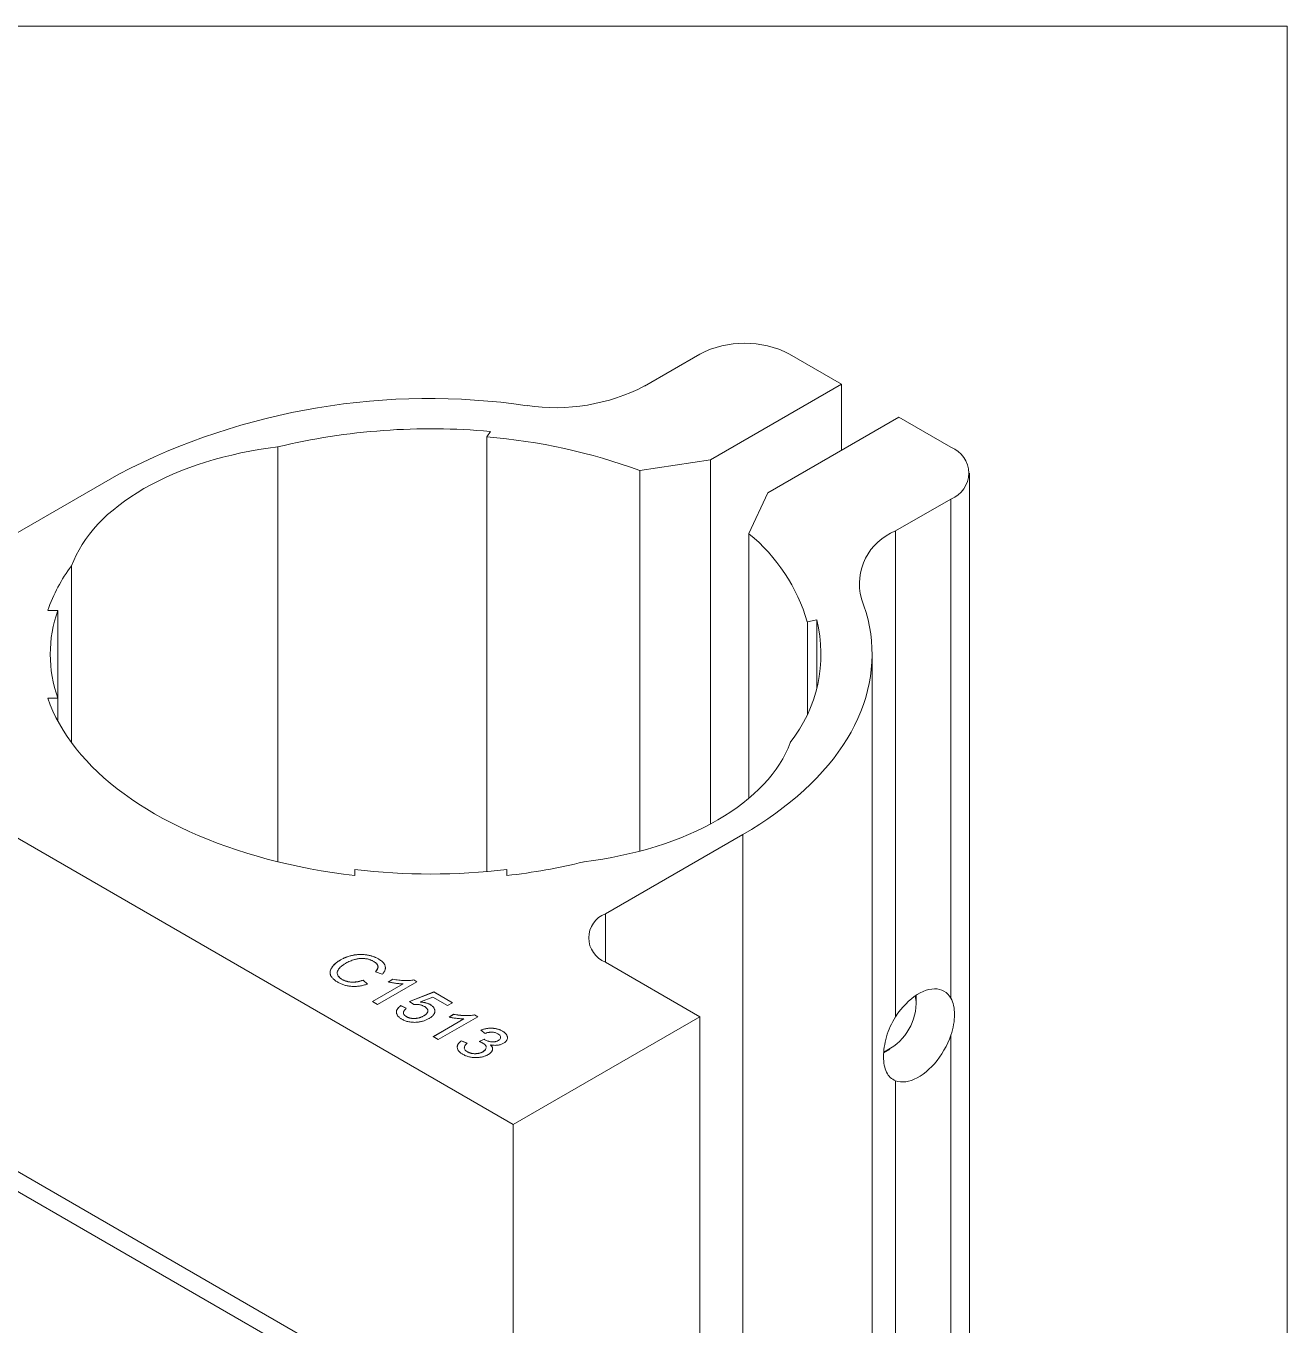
# Model space of a CAD drawing. Header units: inches. Extents: x 0.1 to 10.9, y 0.1 to 8.4.
# Drawn here: x 9.946 to 10.94, y 7.415 to 8.44 of the extents above; entities that cross this region are included whole.
import ezdxf

# ---------------------------------------------------------------- set-up
doc = ezdxf.new("R2010")
doc.units = ezdxf.units.IN
doc.header["$MEASUREMENT"] = 0

msp = doc.modelspace()

# ---------------------------------------------------------------- linework, layer by layer
at = {"color": 7, "linetype": 'Continuous', "lineweight": 18}
for p, q in [((0.06, 8.44), (10.94, 8.44)), ((10.94, 8.44), (10.94, 0.06)), ((10.477, 8.1813), (10.4333, 8.1561)), ((10.5887, 8.1576), (10.5477, 8.1813)), ((10.5887, 8.1576), (10.4854, 8.098)), ((10.5887, 8.1054), (10.5887, 8.1576)), ((10.5307, 8.0719), (10.6339, 8.1315)), ((10.675, 8.1078), (10.6339, 8.1315)), ((10.3091, 8.116), (10.3118, 8.1203)), ((10.3091, 8.116), (10.3091, 7.7731)), ((10.1441, 7.781), (10.1441, 8.1081)), ((10.4854, 8.098), (10.4297, 8.0894)), ((10.4297, 7.7893), (10.4297, 8.0894)), ((10.4854, 7.8108), (10.4854, 8.098)), ((10.0188, 8.0866), (9.9104, 8.0241)), ((10.6896, 7.2709), (10.6896, 8.0874)), ((10.5157, 8.0397), (10.5307, 8.0719)), ((10.6313, 8.0418), (10.675, 8.067)), ((10.675, 7.6734), (10.675, 8.067)), ((10.5157, 8.0397), (10.5157, 7.831)), ((10.6313, 7.6588), (10.6313, 8.0418)), ((9.9815, 7.8748), (9.9815, 8.0143)), ((10.3299, 7.5739), (9.6228, 7.9821)), ((9.9627, 7.9792), (9.9707, 7.9792)), ((9.9707, 7.9099), (9.9707, 7.9792)), ((10.5692, 7.9717), (10.5618, 7.9701)), ((10.5618, 7.8973), (10.5618, 7.9701)), ((10.5692, 7.9175), (10.5692, 7.9717)), ((10.6128, 7.128), (10.6128, 7.9446)), ((9.9707, 7.9099), (9.9627, 7.9099)), ((9.9707, 7.9099), (9.9707, 7.8918)), ((10.4026, 7.74), (10.5109, 7.8025)), ((10.5109, 6.986), (10.5109, 7.8025)), ((10.2048, 7.7702), (10.2048, 7.7748)), ((10.3248, 7.7748), (10.3248, 7.7702)), ((10.4026, 7.7018), (10.4026, 7.74)), ((10.1935, 7.7035), (10.1935, 7.7035)), ((10.2236, 7.7043), (10.2236, 7.7043)), ((10.477, 7.6588), (10.4026, 7.7018)), ((10.288, 7.3195), (9.6427, 7.692)), ((10.3016, 7.3273), (9.6654, 7.6946)), ((10.2265, 7.6922), (10.2212, 7.6942)), ((10.1949, 7.6881), (10.1949, 7.6882)), ((10.2115, 7.6876), (10.2148, 7.6845)), ((10.2115, 7.6876), (10.2148, 7.6845)), ((10.2115, 7.6876), (10.2115, 7.6876)), ((10.2188, 7.6707), (10.2431, 7.6847)), ((10.2188, 7.6707), (10.2431, 7.6846)), ((10.2539, 7.6863), (10.2228, 7.6684)), ((10.2313, 7.6862), (10.235, 7.6883)), ((10.2313, 7.6861), (10.235, 7.6883)), ((10.235, 7.6883), (10.235, 7.6883)), ((10.2431, 7.6846), (10.2431, 7.6847)), ((10.2479, 7.6709), (10.2671, 7.6783)), ((10.248, 7.6709), (10.2671, 7.6782)), ((10.2514, 7.6878), (10.2539, 7.6863)), ((10.2514, 7.6878), (10.2539, 7.6863)), ((10.2514, 7.6878), (10.2514, 7.6878)), ((10.2671, 7.6783), (10.2818, 7.6698)), ((10.2671, 7.6782), (10.2671, 7.6783)), ((10.2671, 7.6782), (10.2818, 7.6697)), ((10.2228, 7.6684), (10.2188, 7.6707)), ((10.2515, 7.6684), (10.2479, 7.6709)), ((10.2664, 7.6741), (10.2567, 7.6704)), ((10.2567, 7.6703), (10.2567, 7.6704)), ((10.2643, 7.6683), (10.2643, 7.6684)), ((10.2779, 7.6675), (10.2664, 7.6741)), ((10.2818, 7.6698), (10.2779, 7.6675)), ((10.6476, 7.6691), (10.6476, 7.6757)), ((10.2412, 7.6675), (10.2455, 7.6654)), ((10.2412, 7.6674), (10.2412, 7.6675)), ((10.2412, 7.6674), (10.2455, 7.6654)), ((10.2457, 7.6588), (10.2457, 7.6589)), ((10.2592, 7.6594), (10.2592, 7.6594)), ((10.3018, 7.6587), (10.2707, 7.6407)), ((10.2792, 7.6585), (10.2828, 7.6607)), ((10.2792, 7.6585), (10.2828, 7.6606)), ((10.2828, 7.6606), (10.2828, 7.6607)), ((10.2992, 7.6602), (10.3018, 7.6587)), ((10.2992, 7.6602), (10.3018, 7.6587)), ((10.2992, 7.6602), (10.2992, 7.6602)), ((10.477, 7.6588), (10.3299, 7.5739)), ((10.477, 6.8423), (10.477, 7.6588)), ((10.2667, 7.6431), (10.2909, 7.657)), ((10.2667, 7.643), (10.2909, 7.657)), ((10.2909, 7.657), (10.2909, 7.657)), ((10.3078, 7.6456), (10.3042, 7.6481)), ((10.3213, 7.6474), (10.3213, 7.6475)), ((10.2707, 7.6407), (10.2667, 7.6431)), ((10.289, 7.6398), (10.2934, 7.6378)), ((10.289, 7.6398), (10.2934, 7.6377)), ((10.289, 7.6398), (10.289, 7.6398)), ((10.3029, 7.6392), (10.3069, 7.641)), ((10.3029, 7.6391), (10.3069, 7.641)), ((10.3069, 7.641), (10.3069, 7.641)), ((10.3075, 7.6406), (10.3075, 7.6406)), ((10.3181, 7.64), (10.3181, 7.64)), ((10.675, 7.2505), (10.675, 7.6441)), ((10.2937, 7.6311), (10.2937, 7.6312)), ((10.306, 7.6312), (10.306, 7.6312)), ((10.3118, 7.6366), (10.3118, 7.6367)), ((10.6219, 7.6304), (10.6269, 7.6332)), ((10.6313, 7.2253), (10.6313, 7.6083)), ((10.3299, 6.7574), (10.3299, 7.5739))]:
    msp.add_line(p, q, dxfattribs=at)
at = {"color": 7, "linetype": 'Continuous', "lineweight": 18, "flags": 128}
for points in [[(10.1441, 8.1081), (10.1367, 8.1071), (10.1293, 8.106), (10.122, 8.1047), (10.1149, 8.1033), (10.1078, 8.1017), (10.1008, 8.1), (10.0939, 8.0981), (10.0872, 8.0961), (10.0805, 8.0939), (10.0741, 8.0916), (10.0677, 8.0892), (10.0615, 8.0867), (10.0555, 8.084), (10.0497, 8.0812), (10.044, 8.0782), (10.0386, 8.0752), (10.0333, 8.072), (10.0282, 8.0688), (10.0233, 8.0654), (10.0187, 8.0619), (10.0143, 8.0583), (10.01, 8.0547), (10.0061, 8.051), (10.0023, 8.0471), (9.9988, 8.0432), (9.9956, 8.0393), (9.9926, 8.0352), (9.9899, 8.0311), (9.9874, 8.027), (9.9851, 8.0228), (9.9832, 8.0186), (9.9815, 8.0143)], [(10.5109, 7.8025), (10.5177, 7.8065), (10.5243, 7.8107), (10.5306, 7.8149), (10.5368, 7.8192), (10.5428, 7.8237), (10.5485, 7.8282), (10.554, 7.8328), (10.5593, 7.8375), (10.5644, 7.8423), (10.5692, 7.8472), (10.5738, 7.8521), (10.5782, 7.8571), (10.5823, 7.8622), (10.5861, 7.8674), (10.5897, 7.8726), (10.5931, 7.8778), (10.5962, 7.8832), (10.599, 7.8885), (10.6016, 7.8939), (10.6039, 7.8994), (10.606, 7.9049), (10.6078, 7.9104), (10.6093, 7.9159), (10.6105, 7.9215), (10.6115, 7.9271), (10.6122, 7.9327), (10.6127, 7.9383), (10.6128, 7.9439), (10.6127, 7.9495), (10.6124, 7.9551), (10.6117, 7.9607), (10.6108, 7.9663), (10.6096, 7.9718), (10.6082, 7.9774), (10.6064, 7.9829), (10.6044, 7.9884)], [(9.9627, 7.9099), (9.9646, 7.9048), (9.9668, 7.8997), (9.9692, 7.8947), (9.9719, 7.8897), (9.9748, 7.8847), (9.978, 7.8798), (9.9814, 7.8749), (9.9851, 7.8701), (9.989, 7.8654), (9.9932, 7.8608), (9.9976, 7.8562), (10.0022, 7.8517), (10.0071, 7.8472), (10.0121, 7.8429), (10.0174, 7.8386), (10.0229, 7.8345), (10.0287, 7.8304), (10.0346, 7.8265), (10.0407, 7.8226), (10.047, 7.8188), (10.0536, 7.8152), (10.0603, 7.8116), (10.0671, 7.8082), (10.0742, 7.8049), (10.0814, 7.8017), (10.0887, 7.7987), (10.0963, 7.7957), (10.1039, 7.7929), (10.1117, 7.7903), (10.1197, 7.7877), (10.1278, 7.7853), (10.1359, 7.7831), (10.1442, 7.7809), (10.1526, 7.779), (10.1611, 7.7771), (10.1697, 7.7754), (10.1784, 7.7739), (10.1871, 7.7725), (10.196, 7.7713), (10.2048, 7.7702)], [(10.3856, 7.781), (10.393, 7.782), (10.4004, 7.7831), (10.4076, 7.7844), (10.4148, 7.7858), (10.4219, 7.7874), (10.4289, 7.7891), (10.4358, 7.791), (10.4425, 7.793), (10.4491, 7.7952), (10.4556, 7.7975), (10.462, 7.7999), (10.4681, 7.8025), (10.4741, 7.8051), (10.48, 7.808), (10.4856, 7.8109), (10.4911, 7.8139), (10.4964, 7.8171), (10.5015, 7.8204), (10.5063, 7.8237), (10.511, 7.8272), (10.5154, 7.8308), (10.5196, 7.8344), (10.5236, 7.8382), (10.5273, 7.842), (10.5308, 7.8459), (10.5341, 7.8498), (10.5371, 7.8539), (10.5398, 7.858), (10.5423, 7.8621), (10.5445, 7.8663), (10.5465, 7.8706), (10.5482, 7.8748)], [(10.6313, 7.6588), (10.6332, 7.6615), (10.6351, 7.6641), (10.6372, 7.6665), (10.6393, 7.6688), (10.6415, 7.671), (10.6438, 7.6729), (10.6461, 7.6747), (10.6484, 7.6762), (10.6507, 7.6776), (10.6531, 7.6787), (10.6554, 7.6796), (10.6576, 7.6802), (10.6598, 7.6806), (10.662, 7.6807), (10.664, 7.6807), (10.666, 7.6803), (10.6678, 7.6797), (10.6695, 7.6789), (10.6711, 7.6779), (10.6726, 7.6766), (10.6738, 7.6751), (10.675, 7.6734)], [(10.675, 7.6441), (10.6738, 7.6411), (10.6726, 7.6381), (10.6711, 7.6352), (10.6695, 7.6323), (10.6678, 7.6295), (10.666, 7.6268), (10.664, 7.6242), (10.662, 7.6217), (10.6598, 7.6194), (10.6576, 7.6173), (10.6554, 7.6153), (10.6531, 7.6135), (10.6507, 7.612), (10.6484, 7.6106), (10.6461, 7.6095), (10.6438, 7.6086), (10.6415, 7.6079), (10.6393, 7.6075), (10.6372, 7.6074), (10.6351, 7.6074), (10.6332, 7.6078), (10.6313, 7.6083)]]:
    msp.add_lwpolyline(points, dxfattribs=at)
at = {"color": 7, "linetype": 'Continuous', "lineweight": 18}
for centre, radius, start, end in [((10.5123, 8.1132), 0.0767, 62.559, 117.441), ((10.363, 8.292), 0.153, 261.6668, 297.3703), ((10.2632, 7.6159), 0.5304, 81.5913, 117.4459), ((10.2648, 7.6052), 0.5172, 84.792, 103.5032), ((10.2732, 7.6662), 0.4512, 69.7075, 85.4429), ((10.6671, 8.0874), 0.0219, 290.9922, 69.0078), ((10.4255, 7.93), 0.142, 16.3752, 50.562), ((10.648, 8), 0.0451, 111.7472, 194.8355), ((10.0863, 7.9357), 0.131, 143.1246, 160.5925), ((10.0671, 7.9446), 0.1024, 160.2367, 199.7633), ((10.4607, 7.9446), 0.1118, 321.4296, 14.0187), ((10.27, 8.2538), 0.4868, 276.4718, 283.7424), ((10.2648, 8.2871), 0.5158, 263.3205, 276.6795), ((10.4098, 7.7209), 0.0204, 110.7834, 249.2166), ((10.6049, 7.6702), 0.0427, 293.5733, 358.5093), ((10.6255, 7.6693), 0.022, 359.3925, 15.4193)]:
    msp.add_arc(centre, radius, start, end, dxfattribs=at)
for points, knots in [([(10.1854, 7.6936), (10.1854, 7.6937), (10.1852, 7.6944), (10.1858, 7.696), (10.187, 7.6981), (10.1888, 7.7), (10.1909, 7.7019), (10.1926, 7.7029), (10.1935, 7.7035)], [0, 0, 0, 0, 0.008951, 0.209891, 0.407341, 0.604881, 0.802438, 1, 1, 1, 1]), ([(10.1918, 7.6858), (10.1914, 7.6861), (10.1906, 7.6865), (10.1895, 7.6873), (10.1886, 7.688), (10.1878, 7.6887), (10.1871, 7.6895), (10.1865, 7.6902), (10.186, 7.6909), (10.1857, 7.6917), (10.1855, 7.6924), (10.1854, 7.6932), (10.1854, 7.6939), (10.1855, 7.6947), (10.1857, 7.6955), (10.1859, 7.6962), (10.1864, 7.697), (10.1869, 7.6978), (10.1875, 7.6986), (10.1881, 7.6994), (10.1888, 7.7001), (10.1896, 7.7008), (10.1905, 7.7015), (10.1914, 7.7022), (10.1924, 7.7029), (10.1932, 7.7033), (10.1935, 7.7035)], [0, 0, 0, 0, 0.049196, 0.096248, 0.141349, 0.184656, 0.226059, 0.266173, 0.30529, 0.343245, 0.380877, 0.418496, 0.456319, 0.494237, 0.533024, 0.572473, 0.613079, 0.654934, 0.697397, 0.739884, 0.782195, 0.825062, 0.867987, 0.911411, 0.955372, 1, 1, 1, 1]), ([(10.1979, 7.701), (10.1973, 7.7006), (10.196, 7.6998), (10.1942, 7.6985), (10.1927, 7.6971), (10.1916, 7.6956), (10.191, 7.6944), (10.1911, 7.6936), (10.1911, 7.6935)], [0, 0, 0, 0, 0.187995, 0.375998, 0.563974, 0.75184, 0.93946, 1, 1, 1, 1]), ([(10.1935, 7.7035), (10.1939, 7.7037), (10.1947, 7.7042), (10.1959, 7.7048), (10.1972, 7.7054), (10.1985, 7.7059), (10.1998, 7.7063), (10.2011, 7.7067), (10.2024, 7.707), (10.2037, 7.7073), (10.2051, 7.7076), (10.2064, 7.7077), (10.2078, 7.7078), (10.2091, 7.7079), (10.2104, 7.7079), (10.2117, 7.7078), (10.2131, 7.7077), (10.2144, 7.7075), (10.2156, 7.7073), (10.2169, 7.707), (10.2181, 7.7067), (10.2193, 7.7063), (10.2204, 7.7059), (10.2215, 7.7054), (10.2226, 7.7049), (10.2232, 7.7045), (10.2236, 7.7043)], [0, 0, 0, 0, 0.049401, 0.097605, 0.144255, 0.189472, 0.233915, 0.277237, 0.319859, 0.361957, 0.403486, 0.443934, 0.483649, 0.522893, 0.561858, 0.600795, 0.640104, 0.679643, 0.7194, 0.758854, 0.798315, 0.837802, 0.877469, 0.917683, 0.958393, 1, 1, 1, 1]), ([(10.1935, 7.7035), (10.1939, 7.7037), (10.1947, 7.7041), (10.1959, 7.7048), (10.1972, 7.7053), (10.1985, 7.7058), (10.1998, 7.7063), (10.2011, 7.7067), (10.2024, 7.707), (10.2037, 7.7073), (10.2051, 7.7075), (10.2064, 7.7077), (10.2078, 7.7078), (10.2091, 7.7079), (10.2104, 7.7078), (10.2117, 7.7078), (10.2131, 7.7077), (10.2144, 7.7075), (10.2156, 7.7072), (10.2169, 7.707), (10.2181, 7.7066), (10.2193, 7.7062), (10.2204, 7.7058), (10.2215, 7.7054), (10.2226, 7.7048), (10.2232, 7.7045), (10.2236, 7.7043)], [0, 0, 0, 0, 0.049401, 0.097605, 0.144255, 0.189472, 0.233915, 0.277237, 0.319859, 0.361957, 0.403486, 0.443934, 0.483649, 0.522893, 0.561858, 0.600795, 0.640104, 0.679643, 0.7194, 0.758854, 0.798315, 0.837802, 0.877469, 0.917683, 0.958393, 1, 1, 1, 1]), ([(10.2198, 7.7024), (10.2195, 7.7025), (10.219, 7.7028), (10.2181, 7.7032), (10.2172, 7.7036), (10.2163, 7.7039), (10.2153, 7.7042), (10.2144, 7.7044), (10.2134, 7.7045), (10.2124, 7.7047), (10.2115, 7.7047), (10.2105, 7.7047), (10.2095, 7.7047), (10.2085, 7.7046), (10.2076, 7.7045), (10.2066, 7.7043), (10.2057, 7.7041), (10.2044, 7.7038), (10.2029, 7.7033), (10.2011, 7.7026), (10.1995, 7.7018), (10.1984, 7.7013), (10.1979, 7.701)], [0, 0, 0, 0, 0.046763, 0.091969, 0.135804, 0.178232, 0.219441, 0.260177, 0.30028, 0.340548, 0.380311, 0.419642, 0.459017, 0.498182, 0.53767, 0.577913, 0.618649, 0.660762, 0.745299, 0.829745, 0.914602, 1, 1, 1, 1]), ([(10.2212, 7.6942), (10.2214, 7.6944), (10.2217, 7.6948), (10.2222, 7.6954), (10.2226, 7.696), (10.2228, 7.6965), (10.223, 7.6971), (10.2232, 7.6976), (10.2232, 7.6982), (10.2231, 7.6987), (10.223, 7.6992), (10.2228, 7.6997), (10.2225, 7.7001), (10.2221, 7.7006), (10.2216, 7.7011), (10.2211, 7.7015), (10.2205, 7.7019), (10.22, 7.7022), (10.2198, 7.7024)], [0, 0, 0, 0, 0.077231, 0.151165, 0.220785, 0.28715, 0.350632, 0.411307, 0.469964, 0.526707, 0.582498, 0.638509, 0.694918, 0.75242, 0.811251, 0.871856, 0.934644, 1, 1, 1, 1]), ([(10.2236, 7.7043), (10.2239, 7.7041), (10.2247, 7.7037), (10.2256, 7.703), (10.2265, 7.7023), (10.2272, 7.7016), (10.2278, 7.7008), (10.2283, 7.7001), (10.2286, 7.6993), (10.2289, 7.6985), (10.229, 7.6977), (10.229, 7.6969), (10.2289, 7.6961), (10.2287, 7.6953), (10.2283, 7.6946), (10.2278, 7.6938), (10.2273, 7.693), (10.2268, 7.6924), (10.2265, 7.6922)], [0, 0, 0, 0, 0.068649, 0.134937, 0.198842, 0.261409, 0.322517, 0.382377, 0.442471, 0.502228, 0.562101, 0.621732, 0.681851, 0.742049, 0.803908, 0.867162, 0.932361, 1, 1, 1, 1]), ([(10.2236, 7.7043), (10.2243, 7.7038), (10.2258, 7.7029), (10.2275, 7.7013), (10.2286, 7.6996), (10.2291, 7.6982), (10.229, 7.6974), (10.2289, 7.6973)], [0, 0, 0, 0, 0.236242, 0.472409, 0.708493, 0.944574, 1, 1, 1, 1]), ([(10.1911, 7.6933), (10.1911, 7.693), (10.1911, 7.6921), (10.1918, 7.6908), (10.1931, 7.6894), (10.1943, 7.6886), (10.1949, 7.6882)], [0, 0, 0, 0, 0.160803, 0.440554, 0.720265, 1, 1, 1, 1]), ([(10.1911, 7.6933), (10.1911, 7.693), (10.1911, 7.6921), (10.1918, 7.6908), (10.1931, 7.6893), (10.1943, 7.6885), (10.1949, 7.6881)], [0, 0, 0, 0, 0.160803, 0.440554, 0.720265, 1, 1, 1, 1]), ([(10.2212, 7.6941), (10.2216, 7.6946), (10.2224, 7.6956), (10.2232, 7.6969), (10.2231, 7.6977), (10.2231, 7.698)], [0, 0, 0, 0, 0.415574, 0.830705, 1, 1, 1, 1]), ([(10.2148, 7.6845), (10.2143, 7.6843), (10.2133, 7.684), (10.2117, 7.6836), (10.2101, 7.6832), (10.2086, 7.6829), (10.2071, 7.6828), (10.2055, 7.6826), (10.204, 7.6826), (10.2025, 7.6827), (10.201, 7.6828), (10.1996, 7.683), (10.1982, 7.6833), (10.1968, 7.6837), (10.1955, 7.6841), (10.1942, 7.6846), (10.1929, 7.6852), (10.1922, 7.6856), (10.1918, 7.6858)], [0, 0, 0, 0, 0.0715784, 0.1400162, 0.2061974, 0.2701561, 0.332001, 0.392755, 0.452579, 0.5122528, 0.5715323, 0.6301518, 0.6887692, 0.7481639, 0.8087034, 0.8702563, 0.9339, 1, 1, 1, 1]), ([(10.1949, 7.6882), (10.1952, 7.688), (10.1958, 7.6877), (10.1966, 7.6873), (10.1975, 7.687), (10.1985, 7.6867), (10.1994, 7.6864), (10.2004, 7.6862), (10.2015, 7.6861), (10.2025, 7.686), (10.2036, 7.686), (10.2047, 7.6861), (10.2058, 7.6862), (10.2069, 7.6863), (10.208, 7.6866), (10.2092, 7.6869), (10.2103, 7.6872), (10.2111, 7.6875), (10.2115, 7.6876)], [0, 0, 0, 0, 0.063336, 0.125111, 0.184688, 0.24321, 0.300888, 0.35837, 0.415761, 0.474387, 0.533966, 0.594008, 0.655072, 0.71861, 0.784375, 0.852991, 0.9249, 1, 1, 1, 1]), ([(10.1949, 7.6881), (10.1952, 7.688), (10.1958, 7.6877), (10.1966, 7.6873), (10.1975, 7.6869), (10.1985, 7.6866), (10.1994, 7.6864), (10.2004, 7.6862), (10.2015, 7.6861), (10.2025, 7.686), (10.2036, 7.686), (10.2047, 7.686), (10.2058, 7.6861), (10.2069, 7.6863), (10.208, 7.6865), (10.2092, 7.6868), (10.2103, 7.6872), (10.2111, 7.6874), (10.2115, 7.6876)], [0, 0, 0, 0, 0.063336, 0.125111, 0.184688, 0.24321, 0.300888, 0.35837, 0.415761, 0.474387, 0.533966, 0.594008, 0.655072, 0.71861, 0.784375, 0.852991, 0.9249, 1, 1, 1, 1]), ([(10.2431, 7.6847), (10.2426, 7.6847), (10.2417, 7.6847), (10.2402, 7.6848), (10.2387, 7.6849), (10.237, 7.6851), (10.2354, 7.6854), (10.2339, 7.6856), (10.2326, 7.6859), (10.2317, 7.6861), (10.2313, 7.6862)], [0, 0, 0, 0, 0.11167, 0.232094, 0.362743, 0.502558, 0.641525, 0.771098, 0.890162, 1, 1, 1, 1]), ([(10.235, 7.6883), (10.2357, 7.6882), (10.2372, 7.6879), (10.2395, 7.6876), (10.2417, 7.6874), (10.2439, 7.6873), (10.246, 7.6873), (10.248, 7.6874), (10.2497, 7.6875), (10.2508, 7.6877), (10.2514, 7.6878)], [0, 0, 0, 0, 0.142657, 0.281169, 0.416977, 0.550852, 0.678364, 0.795032, 0.901998, 1, 1, 1, 1]), ([(10.235, 7.6883), (10.2357, 7.6881), (10.2372, 7.6879), (10.2395, 7.6876), (10.2417, 7.6874), (10.2439, 7.6873), (10.246, 7.6872), (10.248, 7.6873), (10.2497, 7.6875), (10.2508, 7.6877), (10.2514, 7.6878)], [0, 0, 0, 0, 0.142657, 0.281169, 0.416977, 0.550852, 0.678364, 0.795032, 0.901998, 1, 1, 1, 1]), ([(10.2596, 7.6669), (10.2593, 7.6671), (10.2587, 7.6674), (10.2577, 7.6678), (10.2567, 7.6681), (10.2556, 7.6683), (10.2546, 7.6685), (10.2536, 7.6685), (10.2525, 7.6685), (10.2519, 7.6684), (10.2515, 7.6684)], [0, 0, 0, 0, 0.14786, 0.283561, 0.412369, 0.534236, 0.652692, 0.768663, 0.883652, 1, 1, 1, 1]), ([(10.2567, 7.6704), (10.2571, 7.6703), (10.2579, 7.6703), (10.259, 7.6701), (10.26, 7.6699), (10.261, 7.6697), (10.2619, 7.6694), (10.2628, 7.6691), (10.2636, 7.6688), (10.2641, 7.6685), (10.2643, 7.6684)], [0, 0, 0, 0, 0.136729, 0.268515, 0.395529, 0.52, 0.640496, 0.761236, 0.880107, 1, 1, 1, 1]), ([(10.2567, 7.6703), (10.2571, 7.6703), (10.2579, 7.6702), (10.259, 7.6701), (10.26, 7.6699), (10.261, 7.6697), (10.2619, 7.6694), (10.2628, 7.6691), (10.2636, 7.6687), (10.2641, 7.6685), (10.2643, 7.6683)], [0, 0, 0, 0, 0.136729, 0.268515, 0.395529, 0.52, 0.640496, 0.761236, 0.880107, 1, 1, 1, 1]), ([(10.2643, 7.6684), (10.2646, 7.6682), (10.2652, 7.6678), (10.266, 7.6672), (10.2667, 7.6666), (10.2672, 7.6659), (10.2676, 7.6652), (10.2679, 7.6645), (10.268, 7.6637), (10.268, 7.663), (10.2679, 7.6622), (10.2677, 7.6614), (10.2673, 7.6607), (10.2668, 7.66), (10.2661, 7.6593), (10.2654, 7.6586), (10.2644, 7.6579), (10.2637, 7.6575), (10.2634, 7.6573)], [0, 0, 0, 0, 0.0619974, 0.122088, 0.1813753, 0.239508, 0.2978357, 0.35688, 0.4172818, 0.4796404, 0.5425001, 0.6049624, 0.666991, 0.7302162, 0.7941729, 0.8604581, 0.9285782, 1, 1, 1, 1]), ([(10.2643, 7.6683), (10.265, 7.6679), (10.2663, 7.667), (10.2676, 7.6654), (10.268, 7.6641), (10.268, 7.6634), (10.268, 7.6633)], [0, 0, 0, 0, 0.310345, 0.62053, 0.930836, 1, 1, 1, 1]), ([(10.675, 7.6734), (10.6759, 7.6716), (10.6766, 7.6697), (10.6776, 7.6654), (10.6778, 7.6631), (10.6778, 7.658), (10.6776, 7.6554), (10.6766, 7.6498), (10.6759, 7.647), (10.675, 7.6441)], [0, 0, 0, 0, 0.25, 0.25, 0.5, 0.5, 0.75, 0.75, 1, 1, 1, 1]), ([(10.242, 7.6568), (10.2417, 7.657), (10.2411, 7.6574), (10.2402, 7.658), (10.2395, 7.6586), (10.2389, 7.6593), (10.2384, 7.66), (10.2381, 7.6607), (10.2378, 7.6614), (10.2377, 7.6621), (10.2377, 7.6628), (10.2379, 7.6635), (10.2381, 7.6642), (10.2385, 7.6649), (10.239, 7.6655), (10.2396, 7.6662), (10.2403, 7.6668), (10.2409, 7.6673), (10.2412, 7.6675)], [0, 0, 0, 0, 0.069298, 0.135561, 0.199671, 0.261716, 0.322662, 0.382907, 0.443032, 0.503501, 0.563724, 0.62398, 0.683629, 0.743848, 0.805192, 0.867649, 0.932778, 1, 1, 1, 1]), ([(10.2378, 7.6627), (10.2378, 7.6627), (10.2377, 7.6633), (10.2382, 7.6644), (10.2393, 7.666), (10.2405, 7.667), (10.2412, 7.6674)], [0, 0, 0, 0, 0.002104, 0.33461, 0.667186, 1, 1, 1, 1]), ([(10.2433, 7.662), (10.2433, 7.6619), (10.2432, 7.6614), (10.2436, 7.6606), (10.2444, 7.6597), (10.2452, 7.6591), (10.2457, 7.6589)], [0, 0, 0, 0, 0.094579, 0.396182, 0.697953, 1, 1, 1, 1]), ([(10.2433, 7.6619), (10.2433, 7.6618), (10.2432, 7.6614), (10.2436, 7.6606), (10.2444, 7.6596), (10.2452, 7.6591), (10.2457, 7.6588)], [0, 0, 0, 0, 0.094579, 0.396182, 0.697953, 1, 1, 1, 1]), ([(10.2455, 7.6654), (10.2451, 7.665), (10.2442, 7.6643), (10.2434, 7.6632), (10.2434, 7.6625), (10.2433, 7.6622)], [0, 0, 0, 0, 0.3880038, 0.7756242, 1, 1, 1, 1]), ([(10.2457, 7.6589), (10.2459, 7.6587), (10.2464, 7.6585), (10.2471, 7.6581), (10.2479, 7.6579), (10.2488, 7.6576), (10.2496, 7.6575), (10.2505, 7.6574), (10.2513, 7.6573), (10.2522, 7.6574), (10.2532, 7.6574), (10.2541, 7.6576), (10.2549, 7.6577), (10.2558, 7.658), (10.2567, 7.6583), (10.2575, 7.6586), (10.2584, 7.659), (10.2589, 7.6593), (10.2592, 7.6594)], [0, 0, 0, 0, 0.065801, 0.1286768, 0.1886759, 0.2475984, 0.3048494, 0.3617859, 0.4195227, 0.4786818, 0.5387695, 0.5987991, 0.6601843, 0.7229515, 0.7879927, 0.8554038, 0.9261531, 1, 1, 1, 1]), ([(10.2457, 7.6588), (10.2459, 7.6587), (10.2464, 7.6584), (10.2471, 7.6581), (10.2479, 7.6578), (10.2488, 7.6576), (10.2496, 7.6574), (10.2505, 7.6574), (10.2513, 7.6573), (10.2522, 7.6573), (10.2532, 7.6574), (10.2541, 7.6575), (10.2549, 7.6577), (10.2558, 7.6579), (10.2567, 7.6582), (10.2575, 7.6586), (10.2584, 7.659), (10.2589, 7.6593), (10.2592, 7.6594)], [0, 0, 0, 0, 0.065801, 0.1286768, 0.1886759, 0.2475984, 0.3048494, 0.3617859, 0.4195227, 0.4786818, 0.5387695, 0.5987991, 0.6601843, 0.7229515, 0.7879927, 0.8554038, 0.9261531, 1, 1, 1, 1]), ([(10.2592, 7.6594), (10.2594, 7.6596), (10.2599, 7.6599), (10.2605, 7.6603), (10.2611, 7.6608), (10.2616, 7.6613), (10.2619, 7.6617), (10.2622, 7.6622), (10.2624, 7.6627), (10.2625, 7.6632), (10.2625, 7.6637), (10.2624, 7.6642), (10.2622, 7.6646), (10.2619, 7.6651), (10.2615, 7.6656), (10.261, 7.666), (10.2604, 7.6665), (10.2599, 7.6668), (10.2596, 7.6669)], [0, 0, 0, 0, 0.072866, 0.141887, 0.207453, 0.270438, 0.331641, 0.390108, 0.448069, 0.505503, 0.562488, 0.619084, 0.676416, 0.735452, 0.796241, 0.860406, 0.928305, 1, 1, 1, 1]), ([(10.2592, 7.6594), (10.2596, 7.6597), (10.2606, 7.6603), (10.2617, 7.6613), (10.2624, 7.6624), (10.2625, 7.6631), (10.2625, 7.6635)], [0, 0, 0, 0, 0.256243, 0.512387, 0.768266, 1, 1, 1, 1]), ([(10.2909, 7.657), (10.2905, 7.6571), (10.2895, 7.6571), (10.2881, 7.6572), (10.2865, 7.6573), (10.2849, 7.6575), (10.2833, 7.6577), (10.2818, 7.658), (10.2804, 7.6582), (10.2796, 7.6584), (10.2792, 7.6585)], [0, 0, 0, 0, 0.11167, 0.232094, 0.362743, 0.502558, 0.641525, 0.771098, 0.890162, 1, 1, 1, 1]), ([(10.2828, 7.6607), (10.2836, 7.6605), (10.2851, 7.6603), (10.2873, 7.66), (10.2896, 7.6598), (10.2918, 7.6597), (10.2939, 7.6597), (10.2958, 7.6597), (10.2976, 7.6599), (10.2987, 7.6601), (10.2992, 7.6602)], [0, 0, 0, 0, 0.142657, 0.281169, 0.416977, 0.550852, 0.678364, 0.795032, 0.901998, 1, 1, 1, 1]), ([(10.2828, 7.6606), (10.2836, 7.6605), (10.2851, 7.6602), (10.2873, 7.6599), (10.2896, 7.6597), (10.2918, 7.6596), (10.2939, 7.6596), (10.2958, 7.6597), (10.2976, 7.6599), (10.2987, 7.6601), (10.2992, 7.6602)], [0, 0, 0, 0, 0.142657, 0.281169, 0.416977, 0.550852, 0.678364, 0.795032, 0.901998, 1, 1, 1, 1]), ([(10.6313, 7.6083), (10.6297, 7.6089), (10.6283, 7.6098), (10.626, 7.612), (10.625, 7.6134), (10.6234, 7.6166), (10.6228, 7.6184), (10.622, 7.6226), (10.6218, 7.6248), (10.6218, 7.6296), (10.622, 7.6322), (10.6228, 7.6374), (10.6234, 7.6401), (10.6257, 7.6484), (10.6281, 7.6538), (10.6313, 7.6588)], [0, 0, 0, 0, 0.125, 0.125, 0.25, 0.25, 0.375, 0.375, 0.5, 0.5, 0.625, 0.625, 0.75, 0.75, 1, 1, 1, 1]), ([(10.2537, 7.6544), (10.2532, 7.6544), (10.2521, 7.6543), (10.2505, 7.6544), (10.249, 7.6545), (10.2475, 7.6548), (10.246, 7.6551), (10.2446, 7.6556), (10.2433, 7.6561), (10.2425, 7.6566), (10.242, 7.6568)], [0, 0, 0, 0, 0.127893, 0.251579, 0.372793, 0.492778, 0.61359, 0.737809, 0.86618, 1, 1, 1, 1]), ([(10.2634, 7.6573), (10.263, 7.6571), (10.2623, 7.6567), (10.2612, 7.6562), (10.2601, 7.6557), (10.2589, 7.6553), (10.2576, 7.655), (10.2564, 7.6548), (10.2551, 7.6545), (10.2542, 7.6545), (10.2537, 7.6544)], [0, 0, 0, 0, 0.132462, 0.26165, 0.387547, 0.510782, 0.632675, 0.75466, 0.876523, 1, 1, 1, 1]), ([(10.3042, 7.6481), (10.3046, 7.6483), (10.3053, 7.6485), (10.3064, 7.6489), (10.3075, 7.6492), (10.3087, 7.6494), (10.3098, 7.6496), (10.3109, 7.6497), (10.312, 7.6498), (10.3132, 7.6497), (10.3143, 7.6497), (10.3154, 7.6495), (10.3164, 7.6493), (10.3174, 7.6491), (10.3185, 7.6488), (10.3194, 7.6484), (10.3204, 7.648), (10.321, 7.6476), (10.3213, 7.6475)], [0, 0, 0, 0, 0.071036, 0.139343, 0.204958, 0.268332, 0.330129, 0.390664, 0.450861, 0.510587, 0.570374, 0.629455, 0.687994, 0.747581, 0.807839, 0.870034, 0.93381, 1, 1, 1, 1]), ([(10.3042, 7.6481), (10.3046, 7.6482), (10.3053, 7.6485), (10.3064, 7.6489), (10.3075, 7.6492), (10.3087, 7.6494), (10.3098, 7.6496), (10.3109, 7.6497), (10.312, 7.6497), (10.3132, 7.6497), (10.3143, 7.6496), (10.3154, 7.6495), (10.3164, 7.6493), (10.3174, 7.649), (10.3185, 7.6487), (10.3194, 7.6484), (10.3204, 7.6479), (10.321, 7.6476), (10.3213, 7.6474)], [0, 0, 0, 0, 0.071036, 0.139343, 0.204958, 0.268332, 0.330129, 0.390664, 0.450861, 0.510587, 0.570374, 0.629455, 0.687994, 0.747581, 0.807839, 0.870034, 0.93381, 1, 1, 1, 1]), ([(10.3213, 7.6475), (10.3216, 7.6472), (10.3224, 7.6468), (10.3234, 7.646), (10.3242, 7.6451), (10.3248, 7.6442), (10.3252, 7.6433), (10.3254, 7.6424), (10.3253, 7.6416), (10.325, 7.6407), (10.3246, 7.6399), (10.324, 7.6391), (10.3232, 7.6384), (10.3225, 7.638), (10.3222, 7.6378)], [0, 0, 0, 0, 0.092054, 0.181008, 0.26913, 0.357137, 0.443549, 0.526433, 0.607453, 0.688385, 0.767854, 0.845531, 0.922529, 1, 1, 1, 1]), ([(10.3213, 7.6474), (10.3218, 7.6471), (10.323, 7.6463), (10.3243, 7.645), (10.3251, 7.6437), (10.3252, 7.6428), (10.3252, 7.6425)], [0, 0, 0, 0, 0.270908, 0.541802, 0.812693, 1, 1, 1, 1]), ([(10.2899, 7.6292), (10.2896, 7.6294), (10.289, 7.6297), (10.2882, 7.6304), (10.2874, 7.631), (10.2869, 7.6316), (10.2864, 7.6323), (10.286, 7.633), (10.2858, 7.6337), (10.2857, 7.6344), (10.2857, 7.6352), (10.2858, 7.6359), (10.2861, 7.6366), (10.2864, 7.6373), (10.2869, 7.6379), (10.2875, 7.6386), (10.2882, 7.6392), (10.2887, 7.6396), (10.289, 7.6398)], [0, 0, 0, 0, 0.067794, 0.133464, 0.196934, 0.258481, 0.319787, 0.380431, 0.44099, 0.502867, 0.564806, 0.625526, 0.685604, 0.746041, 0.807347, 0.869717, 0.93379, 1, 1, 1, 1]), ([(10.2857, 7.6351), (10.2857, 7.6351), (10.2857, 7.6353), (10.2858, 7.6358), (10.2861, 7.6365), (10.2864, 7.6372), (10.2869, 7.6379), (10.2875, 7.6385), (10.2882, 7.6392), (10.2887, 7.6396), (10.289, 7.6398)], [0.56, 0.56, 0.56, 0.56, 0.5648063, 0.6255263, 0.6856036, 0.7460408, 0.8073468, 0.869717, 0.9337895, 1, 1, 1, 1]), ([(10.2934, 7.6378), (10.293, 7.6374), (10.2922, 7.6366), (10.2913, 7.6354), (10.2913, 7.6346), (10.2913, 7.6343)], [0, 0, 0, 0, 0.3659931, 0.7316716, 1, 1, 1, 1]), ([(10.3059, 7.6379), (10.3058, 7.638), (10.3054, 7.6382), (10.3047, 7.6385), (10.3039, 7.6389), (10.3033, 7.6391), (10.3029, 7.6392)], [0, 0, 0, 0, 0.209403, 0.444401, 0.708272, 1, 1, 1, 1]), ([(10.3085, 7.6349), (10.3085, 7.6349), (10.3085, 7.6353), (10.3081, 7.6361), (10.3072, 7.6371), (10.3064, 7.6376), (10.3059, 7.6379)], [0, 0, 0, 0, 0.03951, 0.359559, 0.679691, 1, 1, 1, 1]), ([(10.3069, 7.641), (10.307, 7.6409), (10.3072, 7.6408), (10.3074, 7.6407), (10.3075, 7.6406)], [0, 0, 0, 0, 0.566041, 1, 1, 1, 1]), ([(10.3069, 7.641), (10.307, 7.6409), (10.3072, 7.6408), (10.3074, 7.6407), (10.3075, 7.6406)], [0, 0, 0, 0, 0.566041, 1, 1, 1, 1]), ([(10.3075, 7.6406), (10.3079, 7.6404), (10.3086, 7.64), (10.3099, 7.6396), (10.3112, 7.6392), (10.3124, 7.639), (10.3134, 7.6389), (10.3141, 7.6389), (10.3148, 7.6389), (10.3155, 7.6391), (10.3162, 7.6392), (10.3168, 7.6394), (10.3175, 7.6397), (10.3179, 7.6399), (10.3181, 7.64)], [0, 0, 0, 0, 0.129789, 0.254605, 0.378435, 0.50292, 0.565018, 0.624848, 0.683448, 0.742765, 0.802757, 0.86522, 0.930779, 1, 1, 1, 1]), ([(10.3075, 7.6406), (10.3079, 7.6404), (10.3086, 7.64), (10.3099, 7.6395), (10.3112, 7.6392), (10.3124, 7.639), (10.3134, 7.6389), (10.3141, 7.6389), (10.3148, 7.6389), (10.3155, 7.639), (10.3162, 7.6392), (10.3168, 7.6394), (10.3175, 7.6397), (10.3179, 7.6399), (10.3181, 7.64)], [0, 0, 0, 0, 0.129789, 0.254605, 0.378435, 0.50292, 0.565018, 0.624848, 0.683448, 0.742765, 0.802757, 0.86522, 0.930779, 1, 1, 1, 1]), ([(10.3178, 7.6453), (10.3174, 7.6455), (10.3168, 7.6459), (10.3156, 7.6463), (10.3144, 7.6465), (10.3133, 7.6466), (10.3125, 7.6466), (10.3118, 7.6466), (10.3112, 7.6465), (10.3105, 7.6464), (10.3098, 7.6463), (10.3091, 7.6461), (10.3084, 7.6459), (10.308, 7.6457), (10.3078, 7.6456)], [0, 0, 0, 0, 0.127797, 0.246795, 0.362284, 0.477652, 0.536237, 0.59559, 0.656344, 0.719085, 0.784349, 0.852876, 0.924551, 1, 1, 1, 1]), ([(10.3222, 7.6378), (10.3219, 7.6376), (10.3212, 7.6373), (10.3201, 7.6368), (10.3188, 7.6365), (10.3175, 7.6363), (10.3162, 7.6362), (10.3147, 7.6362), (10.3132, 7.6364), (10.3123, 7.6366), (10.3118, 7.6367)], [0, 0, 0, 0, 0.1219512, 0.2407868, 0.3585499, 0.4790658, 0.6015185, 0.7275505, 0.8599321, 1, 1, 1, 1]), ([(10.3199, 7.6428), (10.3199, 7.6429), (10.3199, 7.6434), (10.3192, 7.6443), (10.3183, 7.645), (10.3178, 7.6453)], [0, 0, 0, 0, 0.081711, 0.540396, 1, 1, 1, 1]), ([(10.3181, 7.64), (10.3185, 7.6403), (10.3193, 7.6408), (10.3199, 7.6418), (10.3199, 7.6423), (10.3199, 7.6426)], [0, 0, 0, 0, 0.388011, 0.775606, 1, 1, 1, 1]), ([(10.3181, 7.64), (10.3185, 7.6403), (10.3193, 7.6409), (10.3199, 7.6417), (10.3199, 7.6423), (10.3199, 7.6424)], [0, 0, 0, 0, 0.410239, 0.820038, 1, 1, 1, 1]), ([(10.31, 7.6289), (10.3096, 7.6287), (10.3089, 7.6283), (10.3078, 7.6278), (10.3067, 7.6274), (10.3055, 7.6271), (10.3042, 7.6269), (10.3029, 7.6267), (10.3015, 7.6266), (10.3001, 7.6266), (10.2987, 7.6266), (10.2973, 7.6267), (10.296, 7.6269), (10.2947, 7.6272), (10.2934, 7.6276), (10.2922, 7.628), (10.291, 7.6286), (10.2903, 7.629), (10.2899, 7.6292)], [0, 0, 0, 0, 0.063503, 0.124805, 0.18492, 0.244376, 0.303775, 0.364133, 0.425376, 0.488388, 0.551743, 0.61386, 0.67564, 0.737737, 0.800417, 0.864658, 0.930985, 1, 1, 1, 1]), ([(10.2912, 7.6342), (10.2912, 7.6341), (10.2911, 7.6337), (10.2916, 7.6329), (10.2924, 7.632), (10.2932, 7.6314), (10.2937, 7.6312)], [0, 0, 0, 0, 0.059764, 0.372851, 0.686353, 1, 1, 1, 1]), ([(10.2912, 7.6341), (10.2912, 7.6341), (10.2911, 7.6336), (10.2916, 7.6329), (10.2924, 7.6319), (10.2932, 7.6314), (10.2937, 7.6311)], [0, 0, 0, 0, 0.059764, 0.372851, 0.686353, 1, 1, 1, 1]), ([(10.2937, 7.6312), (10.2939, 7.631), (10.2943, 7.6308), (10.2951, 7.6305), (10.2958, 7.6302), (10.2966, 7.63), (10.2974, 7.6298), (10.2982, 7.6297), (10.299, 7.6296), (10.2999, 7.6296), (10.3007, 7.6297), (10.3016, 7.6297), (10.3024, 7.6299), (10.3032, 7.63), (10.3039, 7.6303), (10.3046, 7.6305), (10.3053, 7.6308), (10.3058, 7.6311), (10.306, 7.6312)], [0, 0, 0, 0, 0.069461, 0.135658, 0.19962, 0.261651, 0.322053, 0.38234, 0.443223, 0.50493, 0.56682, 0.6276, 0.687476, 0.747351, 0.808174, 0.870133, 0.933721, 1, 1, 1, 1]), ([(10.2937, 7.6311), (10.2939, 7.631), (10.2943, 7.6307), (10.2951, 7.6304), (10.2958, 7.6302), (10.2966, 7.6299), (10.2974, 7.6298), (10.2982, 7.6297), (10.299, 7.6296), (10.2999, 7.6296), (10.3007, 7.6296), (10.3016, 7.6297), (10.3024, 7.6298), (10.3032, 7.63), (10.3039, 7.6302), (10.3046, 7.6305), (10.3053, 7.6308), (10.3058, 7.631), (10.306, 7.6312)], [0, 0, 0, 0, 0.069461, 0.135658, 0.19962, 0.261651, 0.322053, 0.38234, 0.443223, 0.50493, 0.56682, 0.6276, 0.687476, 0.747351, 0.808174, 0.870133, 0.933721, 1, 1, 1, 1]), ([(10.306, 7.6312), (10.3065, 7.6316), (10.3076, 7.6323), (10.3084, 7.6335), (10.3084, 7.6343), (10.3084, 7.6346)], [0, 0, 0, 0, 0.365692, 0.731077, 1, 1, 1, 1]), ([(10.306, 7.6312), (10.3065, 7.6315), (10.3076, 7.6322), (10.3084, 7.6335), (10.3084, 7.6343), (10.3084, 7.6346)], [0, 0, 0, 0, 0.365692, 0.731077, 1, 1, 1, 1]), ([(10.3118, 7.6367), (10.312, 7.6365), (10.3123, 7.6362), (10.3127, 7.6357), (10.313, 7.6352), (10.3133, 7.6347), (10.3134, 7.6342), (10.3135, 7.6337), (10.3135, 7.6332), (10.3134, 7.6327), (10.3133, 7.6322), (10.313, 7.6317), (10.3127, 7.6312), (10.3123, 7.6307), (10.3119, 7.6302), (10.3113, 7.6298), (10.3107, 7.6293), (10.3102, 7.629), (10.31, 7.6289)], [0, 0, 0, 0, 0.065828, 0.128938, 0.190858, 0.251186, 0.310974, 0.37005, 0.429672, 0.489507, 0.549975, 0.610075, 0.670915, 0.732909, 0.796711, 0.861825, 0.929892, 1, 1, 1, 1]), ([(10.3118, 7.6366), (10.3122, 7.6362), (10.3131, 7.6352), (10.3136, 7.6341), (10.3135, 7.6335), (10.3135, 7.6335)], [0, 0, 0, 0, 0.479053, 0.957632, 1, 1, 1, 1])]:
    msp.add_open_spline(points, degree=3, knots=knots, dxfattribs=at)

doc.saveas('drawing.dxf')
